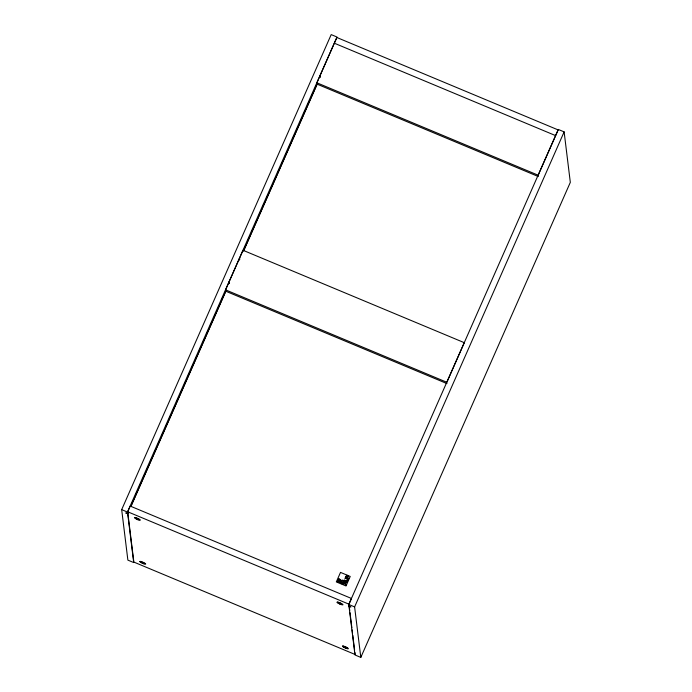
<?xml version="1.0" encoding="UTF-8"?>
<svg xmlns="http://www.w3.org/2000/svg" width="692" height="692" viewBox="0 0 692 692"><rect width="100%" height="100%" fill="white"/><g stroke="black" fill="none" stroke-linecap="round" stroke-linejoin="round"><path stroke-width="1.04" d="M319.842 76.604L319.669 77.418L319.989 76.976M319.946 76.302L319.687 77.409L320.024 76.916M228.62 283.374L229.294 281.852M229.363 282.466L229.035 283.27M239.518 258.609L239.086 259.898L239.553 258.523M228.645 283.288L229.156 282.111M229.337 282.544L229 283.348M121.68 509.641L331.191 34.6L337.013 37.031L127.501 512.071L133.703 562.561L127.873 560.122L121.68 509.641L127.501 512.071M354.875 652.357L355.143 654.502L133.859 562.086L127.683 511.777L130.2 506.068L351.484 598.476L348.967 604.185L349.754 610.612M225.557 289.862L243.013 250.279L464.297 342.687L446.842 382.278L225.557 289.862L225.713 291.194L446.997 383.602M316.884 82.798L336.857 37.498L558.141 129.914L538.168 175.206L316.884 82.798L317.048 84.13L538.333 176.538M128.548 511.509L127.674 513.49L125.762 512.945L127.709 513.749L128.574 511.777M130.719 506.57L226.12 290.285M243.541 250.781L317.152 83.879M131.195 505.852L226.146 290.553M243.575 251.049L317.187 84.147M348.785 604.479L558.297 129.439L564.127 131.878L570.32 182.359L360.809 657.4L354.987 654.969L348.785 604.479L354.607 606.91L360.809 657.4M354.607 606.91L564.127 131.878M239.778 258.912L239.294 259.881L239.743 258.99M134.473 517.599L135.407 517.555M139.862 561.532L140.805 561.489M337.116 602.222L338.059 602.187M342.514 646.155L343.457 646.12M137.267 519.441L138.028 519.744M339.919 604.064L340.672 604.375M142.664 563.374L143.417 563.677M345.308 647.997L346.069 648.309M334.34 43.207L555.624 135.623M127.683 511.777L348.967 604.185M348.958 605.898L350.93 606.971L348.993 606.166M350.014 612.749L351.856 627.739M352.116 629.876L352.513 633.093M352.773 635.23L354.615 650.221M347.687 576.358L347.246 577.586L345.948 577.042L346.701 575.822L347.687 576.358M348.102 576.228L347.609 577.733L348.906 578.278L348.716 578.702L345.403 577.327L346.58 575.407A0.986 0.96 -7 0 1 347.22 575.337L348.102 576.228M341.044 582.18C343.301 586.081 343.543 577.093 341.044 582.18M340.611 581.955L340.637 582.776A1.306 1.28 -7 0 0 341.07 583.391L341.813 583.702A1.272 1.237 -7 0 0 342.566 583.581L343.197 583.01A4.048 3.962 -7 0 0 343.682 581.911L343.673 581.081A1.272 1.246 -7 0 0 343.379 580.588L342.497 580.147A1.297 1.272 -7 0 0 341.736 580.277L340.611 581.955M348.076 579.982L346.822 581.401L344.062 580.346L344.253 579.922C347.401 583.122 349.495 578.46 344.91 578.426L345.1 578.002L347.358 578.936L348.076 579.982M340.628 579.948C339.841 581.081 339.902 583.65 337.315 581.825L338.751 578.581L340.628 579.948M340.161 579.913L339.755 580.476L338.578 580.147L339.037 579.109L340.161 579.913M339.616 581.384L339.184 582.007L337.912 581.661L338.423 580.493L339.616 581.384M340.516 572.396L336.321 581.911L346.026 585.968L350.221 576.453L340.516 572.396M346.727 581.911L345.386 582.828L344.625 581.029L344.962 583.079L343.163 584.273L345.057 583.564L345.836 585.38L345.49 583.295L347.246 582.128L346.727 581.911M137.725 518.619C130.364 516.293 143.504 521.984 137.725 518.619M340.377 603.251C333.016 600.924 346.147 606.616 340.377 603.251M143.123 562.553C135.762 560.226 148.892 565.918 143.123 562.553M345.775 647.184C338.405 644.857 351.545 650.549 345.775 647.184M135.615 518.611A3.192 0.58 23.8 0 0 140.294 520.168A3.192 0.58 23.8 0 0 136.255 517.798A3.192 0.58 23.8 0 0 135.615 518.611M338.258 603.234A3.192 0.58 23.8 0 0 342.947 604.799A3.192 0.58 23.8 0 0 338.907 602.421A3.192 0.58 23.8 0 0 338.258 603.234M141.004 562.544A3.192 0.58 23.8 0 0 145.683 564.101A3.192 0.58 23.8 0 0 141.652 561.731A3.192 0.58 23.8 0 0 141.004 562.544M343.656 647.167A3.192 0.58 23.8 0 0 348.335 648.733A3.192 0.58 23.8 0 0 344.305 646.354A3.192 0.58 23.8 0 0 343.656 647.167"/></g></svg>
